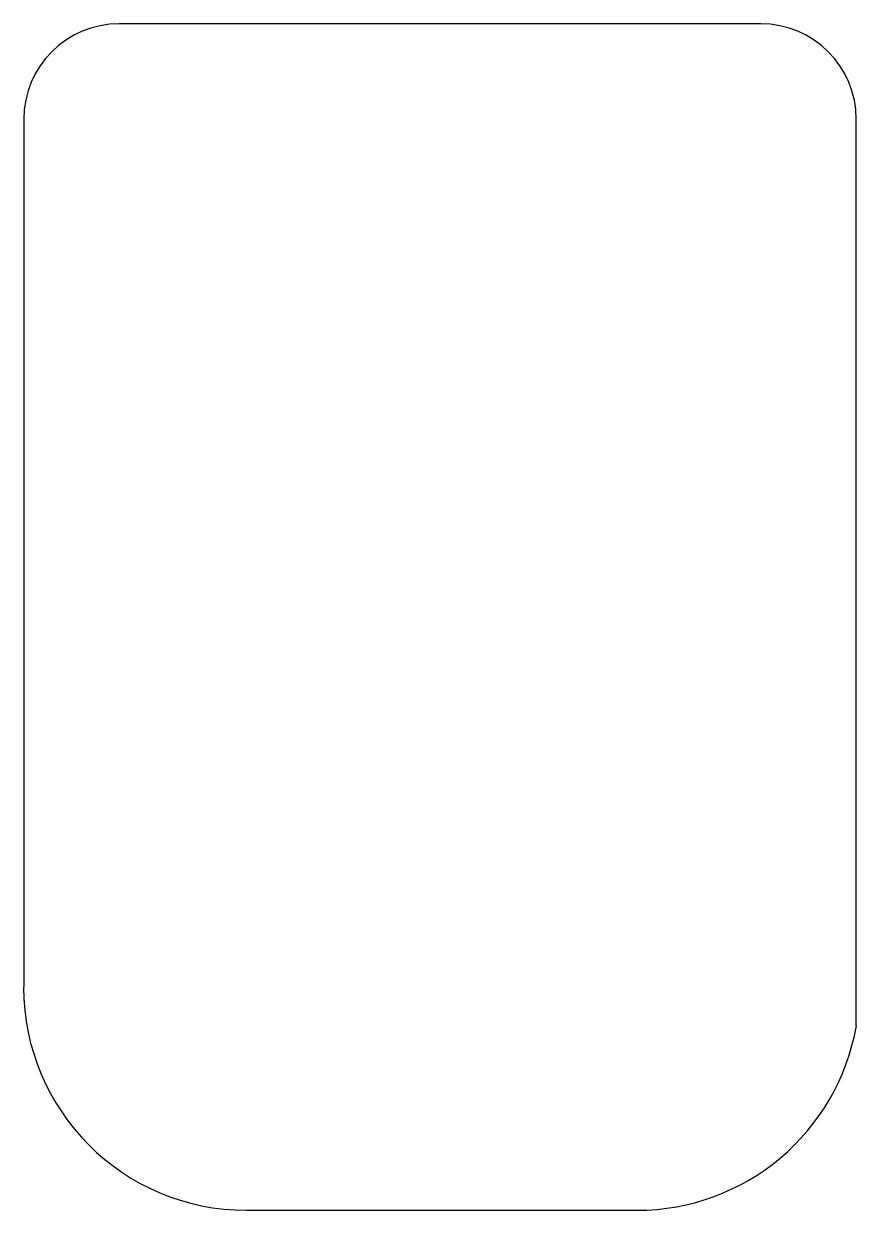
# Model space of a CAD drawing. Header units: millimetres. Extents: x -42 to 39, y -59 to 56.
import ezdxf

# ---------------------------------------------------------------- set-up
doc = ezdxf.new("R2010")
doc.units = ezdxf.units.MM

msp = doc.modelspace()

# ---------------------------------------------------------------- linework, layer by layer
at = {"color": 7, "linetype": 'Continuous', "lineweight": 25}
for p, q in [((29.82, 56.18), (-32.41, 56.18)), ((-41.68, 46.91), (-41.68, -37.26)), ((39.09, -41), (39.09, 46.91)), ((-20.07, -58.88), (17.8, -58.88))]:
    msp.add_line(p, q, dxfattribs=at)
for centre, radius, start, end in [((-32.41, 46.91), 9.27, 90, 180), ((29.82, 46.91), 9.27, 0, 90), ((-20.07, -37.26), 21.62, 180, 270), ((17.8, -37.26), 21.62, 270, 350.0546)]:
    msp.add_arc(centre, radius, start, end, dxfattribs=at)

doc.saveas('drawing.dxf')
